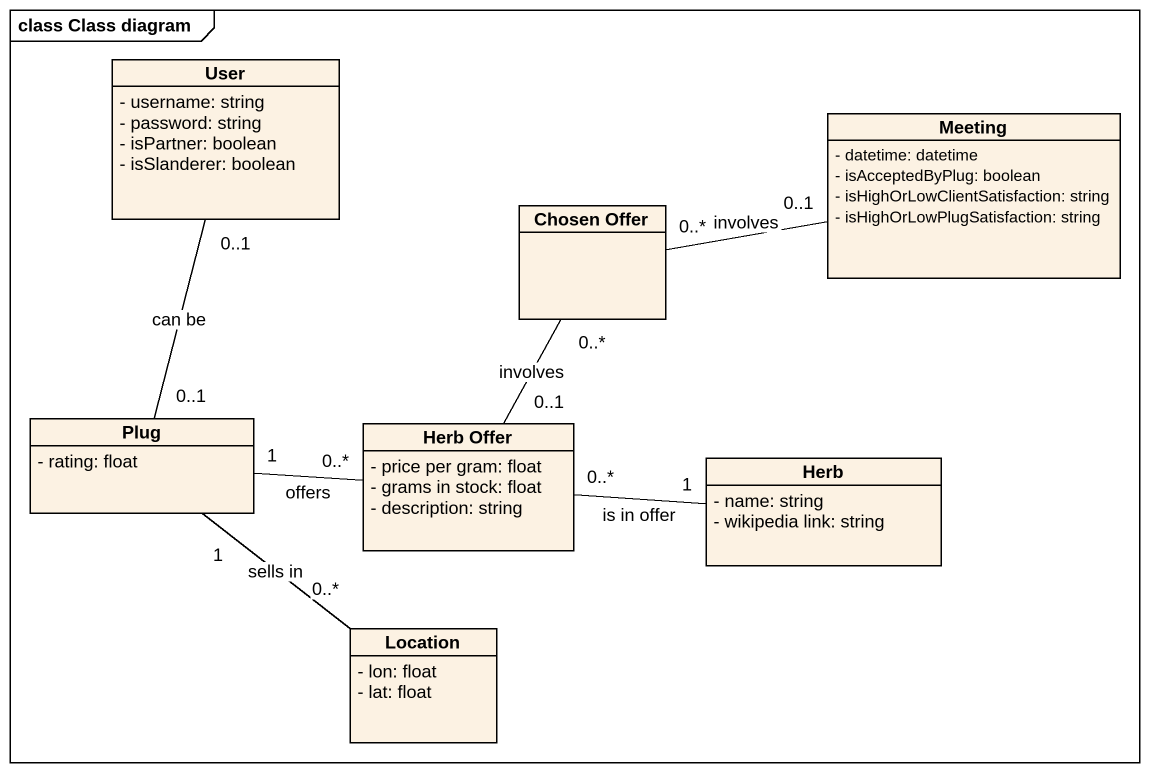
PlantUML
@startuml
mainframe class Class diagram
hide circle
hide empty members
skinparam classAttributeIconSize 0
class User {
  - username: string
  - password: string
  - isPartner: boolean
  - isSlanderer: boolean
}
class Meeting {
  - datetime: datetime
  - isAcceptedByPlug: boolean
  - isHighOrLowClientSatisfaction: string
  - isHighOrLowPlugSatisfaction: string
}
class "Chosen Offer" as Chosen_Offer
class Plug {
  - rating: float
}
class "Herb Offer" as Herb_Offer {
  - price per gram: float
  - grams in stock: float
  - description: string
}
class Herb {
  - name: string
  - wikipedia link: string
}
class Location {
  - lon: float
  - lat: float
}
User "0..1" -- "0..1" Plug : can be
Meeting "0..1" -left- "0..*" Chosen_Offer : involves
Plug "1" -right- "0..*" Herb_Offer : offers
Herb_Offer "0..1" -up- "0..*" Chosen_Offer : involves
Herb_Offer "0..*" -right- "1" Herb : is in offer
Location "0..*" -up- "1" Plug : sells in
@enduml
